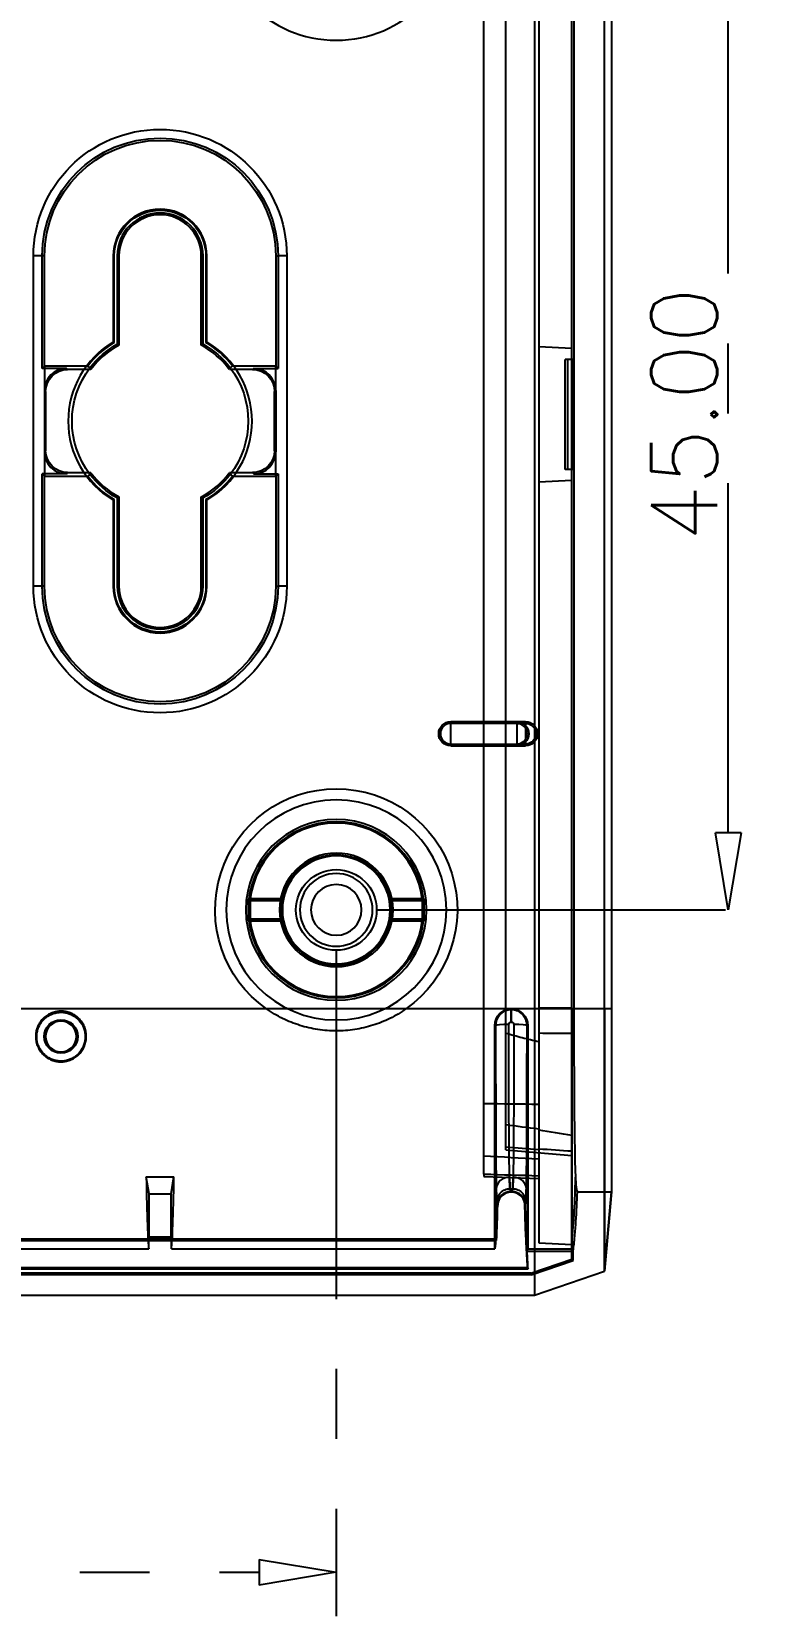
# Model space of a CAD drawing. Header units: millimetres. Extents: x 3683 to 5830, y 1279 to 1555.
# Drawn here: x 5131.6 to 5165.2, y 1371.2 to 1443.2 of the extents above; entities that cross this region are included whole.
import ezdxf
from ezdxf.lldxf.tags import DXFTag

# ---------------------------------------------------------------- set-up
doc = ezdxf.new("R2010")
doc.units = ezdxf.units.MM
doc.header["$LTSCALE"] = 0.5
doc.linetypes.add('CENTER', pattern=[50.8, 31.75, -6.35, 6.35, -6.35])
doc.layers.add('112', color=7, linetype='Continuous', true_color=0xffffff)
doc.layers.add('30', color=7, linetype='Continuous', true_color=0xffffff)
doc.layers.add('dim', color=82, linetype='Continuous', lineweight=9)
doc.styles.get("Standard").update_dxf_attribs({"font": 'txt', "bigfont": 'gbcbig.shx'})
tags = doc.linetypes.add('DASHED', pattern=[0.75, 0.5, -0.25]).pattern_tags.tags
tags[6:7] = [DXFTag(74, 4), DXFTag(75, 0), DXFTag(340, '0'), DXFTag(46, 0.0), DXFTag(50, 0.0), DXFTag(44, 0.0), DXFTag(45, 0.0)]
tags[4:5] = [DXFTag(74, 4), DXFTag(75, 0), DXFTag(340, '0'), DXFTag(46, 0.0), DXFTag(50, 0.0), DXFTag(44, 0.0), DXFTag(45, 0.0)]
doc.dimstyles.new('VT-3.00', dxfattribs={"dimtxt": 3, "dimasz": 3.5, "dimexe": 2, "dimexo": 1.8, "dimgap": 0.5, "dimtad": 1, "dimzin": 0, "dimdsep": 46, "dimtxsty": 'Standard', "dimblk": 'CLOSEDBLANK', "dimcen": 0.3, "dimclrd": 1, "dimclre": 1, "dimclrt": 7, "dimadec": 1, "dimazin": 0, "dimtfac": 1, "dimtofl": 0, "dimtmove": 0, "dimatfit": 3, "dimldrblk": 'CLOSEDBLANK', "dimfxl": 0, "dimtolj": 1, "dimtzin": 0, "dimarcsym": 0})

# ---------------------------------------------------------------- blocks, each defined once
blk = doc.blocks.new('_ClosedBlank')
at = {"color": 0, "linetype": 'ByBlock', "lineweight": -2}
for p, q in [((-1, 0.167), (0, 0)), ((-1, 0.167), (-1, -0.167)), ((0, 0), (-1, -0.167))]:
    blk.add_line(p, q, dxfattribs=at)
blk = doc.blocks.new('*D63')
at = {"layer": 'Defpoints', "color": 0, "linetype": 'CENTER'}
for p in [(9531.176, 2995.898), (9616.176, 2995.898), (9616.176, 2965.813)]:
    blk.add_point(p, dxfattribs=at)
at = {"layer": 'dim', "color": 1, "linetype": 'CENTER', "lineweight": -2}
for p, q in [((9531.176, 2994.098), (9531.176, 2963.813)), ((9616.176, 2994.098), (9616.176, 2963.813)), ((9534.676, 2965.813), (9612.676, 2965.813))]:
    blk.add_line(p, q, dxfattribs=at)
at = {"layer": 'dim', "color": 1, "linetype": 'CENTER', "lineweight": -2, "xscale": 3.5, "yscale": 3.5, "zscale": 3.5, "rotation": 180}
blk.add_blockref('_ClosedBlank', (9531.176, 2965.813), dxfattribs=at)
at = {"layer": 'dim', "color": 1, "linetype": 'CENTER', "lineweight": -2, "xscale": 3.5, "yscale": 3.5, "zscale": 3.5}
blk.add_blockref('_ClosedBlank', (9616.176, 2965.813), dxfattribs=at)
at = {"layer": 'dim', "color": 7, "linetype": 'CENTER', "insert": (9573.676, 2967.813), "char_height": 3, "attachment_point": 5}
blk.add_mtext('\\A1;85.00', dxfattribs=at)
blk = doc.blocks.new('*D64')
at = {"layer": 'Defpoints', "color": 0, "linetype": 'CENTER'}
for p in [(9616.176, 3040.898), (9633.978, 3040.898), (9616.176, 2995.898)]:
    blk.add_point(p, dxfattribs=at)
at = {"layer": 'dim', "color": 1, "linetype": 'CENTER', "lineweight": -2}
for p, q in [((9617.976, 3040.898), (9635.978, 3040.898)), ((9633.978, 2999.398), (9633.978, 3037.398)), ((9617.976, 2995.898), (9635.978, 2995.898))]:
    blk.add_line(p, q, dxfattribs=at)
at = {"layer": 'dim', "color": 1, "linetype": 'CENTER', "lineweight": -2, "xscale": 3.5, "yscale": 3.5, "zscale": 3.5}
for p, rotation in [((9633.978, 3040.898), 90), ((9633.978, 2995.898), 270)]:
    blk.add_blockref('_ClosedBlank', p, dxfattribs=dict(at, rotation=rotation))
at = {"layer": 'dim', "color": 7, "linetype": 'CENTER', "insert": (9631.978, 3018.398), "char_height": 3, "attachment_point": 5, "rotation": 90}
blk.add_mtext('\\A1;45.00', dxfattribs=at)

msp = doc.modelspace()

# ---------------------------------------------------------------- linework, layer by layer
at = {"layer": '112', "color": 7}
for p, q in [((5157.601, 1398.768), (5157.601, 1455.768)), ((5157.917, 1455.768), (5157.917, 1398.768)), ((5157.601, 1398.768), (5157.601, 1386.86)), ((5157.601, 1386.86), (5157.601, 1398.768)), ((5157.917, 1398.768), (5157.601, 1398.768)), ((5157.917, 1398.768), (5157.917, 1390.468)), ((5157.917, 1398.768), (5157.917, 1390.468)), ((5157.601, 1386.86), (5157.917, 1390.468)), ((5157.917, 1390.468), (5157.601, 1386.86)), ((5154.417, 1385.768), (5157.601, 1386.86)), ((5154.417, 1385.768), (5157.601, 1386.86)), ((5051.417, 1385.768), (5154.417, 1385.768)), ((5051.417, 1385.768), (5154.417, 1385.768))]:
    msp.add_line(p, q, dxfattribs=at)
at = {"layer": '30', "color": 8, "linetype": 'DASHED', "ltscale": 4.936788}
for p, q in [((5152.117, 1394.475), (5152.117, 1457.268)), ((5153.117, 1397.674), (5153.117, 1455.768)), ((5154.417, 1455.768), (5154.417, 1398.768)), ((5154.617, 1455.768), (5154.617, 1398.818)), ((5156.117, 1398.768), (5156.117, 1455.968)), ((5156.211, 1455.968), (5156.211, 1398.768)), ((5132.062, 1432.968), (5131.667, 1432.968)), ((5131.667, 1417.968), (5131.667, 1432.968)), ((5132.062, 1427.864), (5132.062, 1432.968)), ((5132.167, 1432.968), (5132.062, 1432.968)), ((5132.167, 1427.968), (5132.167, 1432.968)), ((5135.292, 1432.968), (5135.336, 1432.968)), ((5135.292, 1432.968), (5135.292, 1429.062)), ((5135.336, 1429.037), (5135.336, 1432.968)), ((5135.467, 1432.968), (5135.546, 1432.968)), ((5135.467, 1432.968), (5135.467, 1428.961)), ((5135.546, 1432.968), (5135.546, 1428.914)), ((5139.289, 1428.914), (5139.289, 1432.968)), ((5139.367, 1432.968), (5139.289, 1432.968)), ((5139.367, 1428.961), (5139.367, 1432.968)), ((5139.542, 1432.968), (5139.498, 1432.968)), ((5139.498, 1432.968), (5139.498, 1429.037)), ((5139.542, 1429.062), (5139.542, 1432.968)), ((5142.667, 1432.968), (5142.772, 1432.968)), ((5142.667, 1432.968), (5142.667, 1427.968)), ((5142.772, 1432.968), (5142.772, 1427.864)), ((5143.167, 1432.968), (5142.772, 1432.968)), ((5143.167, 1432.968), (5143.167, 1417.968)), ((5156.117, 1428.768), (5154.617, 1428.847)), ((5132.167, 1427.968), (5132.062, 1427.864)), ((5134.128, 1427.968), (5132.167, 1427.968)), ((5132.167, 1427.968), (5132.167, 1426.865)), ((5142.667, 1427.968), (5140.706, 1427.968)), ((5142.667, 1427.968), (5142.772, 1427.864)), ((5142.667, 1426.865), (5142.667, 1427.968)), ((5155.817, 1423.268), (5155.817, 1428.268)), ((5156.206, 1428.268), (5155.817, 1428.268)), ((5155.929, 1423.268), (5155.929, 1428.268)), ((5156.171, 1423.268), (5156.171, 1428.268)), ((5156.206, 1428.268), (5156.206, 1423.268)), ((5133.166, 1427.864), (5132.062, 1427.864)), ((5133.218, 1427.811), (5133.166, 1427.864)), ((5134.273, 1427.811), (5133.218, 1427.811)), ((5141.616, 1427.811), (5140.562, 1427.811)), ((5141.669, 1427.864), (5141.616, 1427.811)), ((5141.669, 1427.864), (5142.772, 1427.864)), ((5132.167, 1426.865), (5132.167, 1424.072)), ((5132.167, 1426.865), (5132.22, 1426.812)), ((5132.22, 1426.812), (5132.22, 1424.124)), ((5142.615, 1426.812), (5142.667, 1426.865)), ((5142.615, 1424.124), (5142.615, 1426.812)), ((5142.667, 1426.865), (5142.667, 1424.072)), ((5132.22, 1424.124), (5132.167, 1424.072)), ((5132.167, 1424.072), (5132.167, 1422.968)), ((5142.667, 1424.072), (5142.615, 1424.124)), ((5142.667, 1422.968), (5142.667, 1424.072)), ((5132.167, 1422.968), (5132.062, 1423.073)), ((5133.166, 1423.073), (5132.062, 1423.073)), ((5132.062, 1417.968), (5132.062, 1423.073)), ((5132.167, 1422.968), (5134.128, 1422.968)), ((5132.167, 1417.968), (5132.167, 1422.968)), ((5133.166, 1423.073), (5133.218, 1423.126)), ((5133.218, 1423.126), (5134.273, 1423.126)), ((5140.562, 1423.126), (5141.616, 1423.126)), ((5140.706, 1422.968), (5142.667, 1422.968)), ((5141.616, 1423.126), (5141.669, 1423.073)), ((5141.669, 1423.073), (5142.772, 1423.073)), ((5142.667, 1422.968), (5142.772, 1423.073)), ((5142.667, 1422.968), (5142.667, 1417.968)), ((5142.772, 1423.073), (5142.772, 1417.968)), ((5156.206, 1423.268), (5155.817, 1423.268)), ((5156.117, 1422.768), (5154.617, 1422.69)), ((5135.292, 1421.875), (5135.292, 1417.968)), ((5135.336, 1417.968), (5135.336, 1421.9)), ((5135.467, 1421.976), (5135.467, 1417.968)), ((5135.546, 1422.022), (5135.546, 1417.968)), ((5139.289, 1417.968), (5139.289, 1422.022)), ((5139.367, 1417.968), (5139.367, 1421.976)), ((5139.498, 1421.9), (5139.498, 1417.968)), ((5139.542, 1417.968), (5139.542, 1421.875)), ((5132.062, 1417.968), (5131.667, 1417.968)), ((5132.167, 1417.968), (5132.062, 1417.968)), ((5135.292, 1417.968), (5135.336, 1417.968)), ((5135.467, 1417.968), (5135.546, 1417.968)), ((5139.367, 1417.968), (5139.289, 1417.968)), ((5139.542, 1417.968), (5139.498, 1417.968)), ((5142.667, 1417.968), (5142.772, 1417.968)), ((5143.167, 1417.968), (5142.772, 1417.968)), ((5153.617, 1411.815), (5150.617, 1411.815)), ((5150.617, 1411.738), (5150.617, 1411.815)), ((5150.617, 1410.798), (5150.617, 1411.738)), ((5153.617, 1411.738), (5150.617, 1411.738)), ((5154.017, 1411.815), (5153.617, 1411.815)), ((5153.617, 1411.815), (5153.617, 1411.738)), ((5153.617, 1411.738), (5153.617, 1410.798)), ((5153.629, 1411.738), (5154.017, 1411.738)), ((5154.017, 1411.815), (5154.017, 1411.738)), ((5154.017, 1411.738), (5154.017, 1410.798)), ((5150.617, 1410.799), (5153.617, 1410.799)), ((5150.617, 1410.721), (5150.617, 1410.798)), ((5150.617, 1410.721), (5153.617, 1410.721)), ((5153.617, 1410.798), (5153.617, 1410.721)), ((5153.617, 1410.721), (5154.017, 1410.721)), ((5154.017, 1410.799), (5153.629, 1410.799)), ((5154.017, 1410.798), (5154.017, 1410.721)), ((5141.417, 1403.768), (5141.417, 1402.768)), ((5141.506, 1403.679), (5141.417, 1403.768)), ((5142.968, 1403.768), (5141.417, 1403.768)), ((5142.951, 1403.679), (5141.506, 1403.679)), ((5141.506, 1403.679), (5141.506, 1402.857)), ((5149.417, 1403.768), (5147.867, 1403.768)), ((5149.328, 1403.679), (5147.883, 1403.679)), ((5149.328, 1403.679), (5149.417, 1403.768)), ((5149.328, 1402.857), (5149.328, 1403.679)), ((5149.417, 1402.768), (5149.417, 1403.768)), ((5141.506, 1402.857), (5141.417, 1402.768)), ((5141.417, 1402.768), (5142.968, 1402.768)), ((5141.506, 1402.857), (5142.951, 1402.857)), ((5147.867, 1402.768), (5149.417, 1402.768)), ((5147.883, 1402.857), (5149.328, 1402.857)), ((5149.328, 1402.857), (5149.417, 1402.768)), ((5154.417, 1398.768), (5130.467, 1398.768)), ((5153.367, 1398.731), (5153.367, 1398.768)), ((5153.367, 1398.174), (5153.367, 1398.731)), ((5153.367, 1398.731), (5153.367, 1398.174)), ((5154.417, 1398.768), (5154.417, 1385.768)), ((5154.417, 1398.768), (5154.417, 1385.768)), ((5157.601, 1398.768), (5154.417, 1398.768)), ((5154.617, 1398.818), (5154.617, 1388.147)), ((5154.617, 1398.818), (5156.117, 1398.818)), ((5156.117, 1398.818), (5156.117, 1388.068)), ((5152.617, 1398.018), (5152.654, 1398.018)), ((5154.08, 1398.018), (5154.117, 1398.018)), ((5153.117, 1393.502), (5153.117, 1397.674)), ((5152.117, 1392.101), (5152.117, 1394.475)), ((5153.117, 1392.511), (5153.117, 1393.503)), ((5152.117, 1391.269), (5152.117, 1392.102)), ((5153.117, 1392.368), (5153.117, 1392.511)), ((5153.117, 1392.368), (5156.117, 1392.106)), ((5152.117, 1391.269), (5152.117, 1391.156)), ((5136.787, 1391.15), (5138.047, 1391.15)), ((5136.917, 1390.368), (5136.787, 1391.15)), ((5137.917, 1390.368), (5138.047, 1391.15)), ((5152.117, 1391.156), (5154.617, 1391.068)), ((5153.306, 1390.605), (5153.429, 1390.605)), ((5136.917, 1388.421), (5136.917, 1390.368)), ((5136.917, 1390.368), (5137.917, 1390.368)), ((5137.917, 1388.421), (5137.917, 1390.368)), ((5153.328, 1390.47), (5153.407, 1390.47)), ((5153.384, 1390.446), (5153.35, 1390.446)), ((5156.369, 1390.468), (5157.917, 1390.468)), ((5053.217, 1388.329), (5152.617, 1388.329)), ((5136.917, 1388.421), (5136.9, 1388.368)), ((5136.9, 1387.871), (5136.9, 1388.368)), ((5136.9, 1388.368), (5137.935, 1388.368)), ((5136.917, 1388.421), (5137.917, 1388.421)), ((5137.917, 1388.421), (5137.935, 1388.368)), ((5137.935, 1387.871), (5137.935, 1388.368)), ((5053.14, 1388.247), (5152.694, 1388.247)), ((5103.435, 1387.871), (5136.9, 1387.871)), ((5137.935, 1387.871), (5152.617, 1387.871)), ((5154.086, 1387.768), (5156.18, 1387.768)), ((5154.117, 1387.871), (5156.117, 1387.871)), ((5154.617, 1388.147), (5156.117, 1388.068)), ((5156.117, 1387.408), (5156.117, 1387.871)), ((5156.17, 1387.343), (5156.17, 1387.864)), ((5051.706, 1386.968), (5154.128, 1386.968)), ((5154.105, 1387.01), (5051.729, 1387.01)), ((5154.25, 1386.768), (5156.117, 1387.408)), ((5154.264, 1386.69), (5156.17, 1387.343)), ((5156.117, 1387.408), (5156.17, 1387.343)), ((5154.264, 1386.69), (5051.571, 1386.69)), ((5154.25, 1386.768), (5051.584, 1386.768)), ((5154.25, 1386.768), (5154.264, 1386.69))]:
    msp.add_line(p, q, dxfattribs=at)
at = {"layer": '30', "color": 8, "linetype": 'DASHED', "ltscale": 4.936788, "extrusion": (1.22461e-16, 0, -1)}
for centre, radius in [((-5145.417, 1448.268), 5.5), ((-5145.417, 1403.268), 5), ((-5145.417, 1403.268), 4.105), ((-5145.417, 1403.268), 4), ((-5145.417, 1403.268), 3.939), ((-5132.917, 1397.518), 0.7)]:
    msp.add_circle(centre, radius, dxfattribs=at)
at = {"layer": '30', "color": 8, "linetype": 'DASHED', "ltscale": 4.936788, "extrusion": (0, 0, -1)}
for radius in [2.579, 2.448, 1.65, 1.15]:
    msp.add_circle((-5145.417, 1403.268), radius, dxfattribs=at)
at = {"layer": '30', "color": 8, "linetype": 'DASHED', "ltscale": 4.936788}
for centre, radius in [((5145.417, 1403.268), 1.833), ((5132.917, 1397.518), 0.761)]:
    msp.add_circle(centre, radius, dxfattribs=at)
at = {"layer": '30', "color": 8, "linetype": 'DASHED', "ltscale": 4.936788, "extrusion": (0, 0, -1)}
for centre, radius, start, end in [((-5137.417, 1432.968), 5.75, 0, 180), ((-5137.417, 1432.968), 5.355, 0, 180), ((-5137.417, 1432.968), 5.25, 0, 180), ((-5137.417, 1425.468), 4, 37.25382, 60.8236), ((-5137.417, 1425.468), 4, 119.1764, 142.74618), ((-5137.417, 1425.468), 4, 322.74618, 37.25382), ((-5137.417, 1425.468), 4, 142.74618, 217.25382), ((-5137.417, 1425.468), 4, 299.1764, 322.74618), ((-5137.417, 1425.468), 4, 217.25382, 240.8236), ((-5137.417, 1417.968), 5.75, 180, 0), ((-5137.417, 1417.968), 5.355, 180, 0), ((-5137.417, 1417.968), 5.25, 180, 0), ((-5150.617, 1411.268), 0.547, 270, 90), ((-5153.617, 1411.268), 0.547, 90, 270)]:
    msp.add_arc(centre, radius, start, end, dxfattribs=at)
at = {"layer": '30', "color": 8, "linetype": 'DASHED', "ltscale": 4.936788}
for centre, radius, start, end in [((5137.417, 1432.968), 2.125, 0, 180), ((5137.417, 1432.968), 1.95, 0, 180), ((5137.417, 1432.968), 1.871, 0, 180), ((5137.417, 1425.468), 4.175, 120.59587, 239.40413), ((5137.417, 1425.468), 4.131, 120.25041, 142.76064), ((5137.417, 1425.468), 3.921, 118.50438, 143.31355), ((5137.417, 1425.468), 3.921, 36.68645, 61.49562), ((5137.417, 1425.468), 4.131, 37.23936, 59.74959), ((5137.417, 1425.468), 4.175, 300.59587, 59.40413), ((5137.417, 1425.468), 4.131, 217.23936, 239.74959), ((5137.417, 1425.468), 3.921, 216.68645, 241.49562), ((5137.417, 1425.468), 3.921, 298.50438, 323.31355), ((5137.417, 1425.468), 4.131, 300.25041, 322.76064), ((5137.417, 1417.968), 2.125, 180, 0), ((5137.417, 1417.968), 1.95, 180, 0), ((5137.417, 1417.968), 1.871, 180, 0), ((5150.617, 1411.268), 0.47, 90, 270), ((5153.617, 1411.268), 0.47, 270, 90), ((5145.417, 1403.268), 2.5, 11.53696, 168.46304), ((5145.417, 1403.268), 2.5, 191.53696, 348.46304)]:
    msp.add_arc(centre, radius, start, end, dxfattribs=at)
at = {"layer": '30', "color": 8, "linetype": 'DASHED', "ltscale": 4.936788, "extrusion": (1.22461e-16, 0, -1)}
for centre, radius, start, end in [((-5137.417, 1432.968), 2.081, 0, 180), ((-5137.417, 1417.968), 2.081, 180, 0), ((-5154.017, 1411.268), 0.547, 90, 270), ((-5154.017, 1411.268), 0.47, 90, 270), ((-5145.417, 1403.268), 5.5, 305.0968, 234.9032), ((-5145.417, 1403.268), 2.5, 0, 9.46687), ((-5145.417, 1403.268), 2.5, 170.53874, 189.46124), ((-5145.417, 1403.268), 2.5, 350.53313, 0)]:
    msp.add_arc(centre, radius, start, end, dxfattribs=at)
at = {"layer": '30', "color": 8, "linetype": 'DASHED', "ltscale": 4.936788}
for centre, major_axis, ratio, start_param, end_param in [((5133.169, 1426.862), (0.709, -0.709), 0.997265, 2.357564, 3.925621), ((5141.666, 1426.862), (-0.709, -0.709), 0.997265, 2.357564, 3.925621), ((5133.169, 1424.075), (0.709, 0.709), 0.997265, 2.357564, 3.925621), ((5141.666, 1424.075), (-0.709, 0.709), 0.997265, 2.357564, 3.925621), ((5145.417, 1403.268), (-2.163, 1.254), 1, 0.324177, 0.360391), ((5145.417, 1403.268), (-0.458, 2.458), 1, 4.693134, 4.729347), ((5145.417, 1403.268), (-0.458, 2.458), 1, 1.551541, 1.587755), ((5145.417, 1403.268), (-2.453, 0.481), 1, 3.133906, 3.17012), ((5153.253, 1398.018), (0.6, 0), 0.084355, 1.570772, 3.12176), ((5153.481, 1398.018), (-0.6, 0), 0.084355, 3.161425, 4.712413), ((5555.971, 38649.785), (0, -37257.502), 0.999391, 6.272339, 6.272406), ((5269.938, 3391.52), (0, -2002.891), 0.999391, 6.22429, 6.225541), ((5412.959, 10282.716), (0, 8895.277), 0.999391, 3.112247, 3.112528), ((5136.926, 1398.768), (0, 11), 0.017455, 2.335884, 3.004803), ((5137.908, 1398.768), (0, 11), 0.017455, 3.278382, 3.947302), ((5153.285, 1390.576), (0.6, 0.013), 0.920495, 1.550855, 3.09691), ((5153.45, 1390.576), (-0.6, 0.013), 0.920495, 3.186275, 4.73233), ((5153.328, 1389.87), (0.429, 0.419), 0.999703, 0.797429, 2.344008), ((5153.407, 1389.87), (-0.429, 0.419), 0.999703, 3.939177, 5.485756)]:
    msp.add_ellipse(centre, major_axis=major_axis, ratio=ratio, start_param=start_param, end_param=end_param, dxfattribs=at)
at = {"layer": '30', "color": 8, "linetype": 'DASHED', "ltscale": 4.936788, "extrusion": (0, 0, -1)}
for centre, major_axis in [((5133.221, 1426.81), (0.709, -0.709)), ((5141.613, 1426.81), (-0.709, -0.709)), ((5133.221, 1424.127), (0.709, 0.709)), ((5141.613, 1424.127), (-0.709, 0.709))]:
    msp.add_ellipse(centre, major_axis=major_axis, ratio=0.997265, start_param=2.357564, end_param=3.925621, dxfattribs=at)
at = {"layer": '30', "color": 8, "linetype": 'DASHED', "ltscale": 4.936788}
for points in [[(5135.292, 1429.062), (5135.307, 1429.054), (5135.321, 1429.045), (5135.336, 1429.037)], [(5135.467, 1428.961), (5135.493, 1428.945), (5135.52, 1428.93), (5135.546, 1428.914)], [(5139.367, 1428.961), (5139.341, 1428.945), (5139.315, 1428.93), (5139.289, 1428.914)], [(5139.542, 1429.062), (5139.528, 1429.054), (5139.513, 1429.045), (5139.498, 1429.037)], [(5134.128, 1427.968), (5134.163, 1427.942), (5134.198, 1427.916), (5134.233, 1427.89)], [(5140.706, 1427.968), (5140.671, 1427.942), (5140.636, 1427.916), (5140.601, 1427.89)], [(5134.233, 1427.89), (5134.246, 1427.864), (5134.259, 1427.837), (5134.273, 1427.811)], [(5140.601, 1427.89), (5140.588, 1427.864), (5140.575, 1427.837), (5140.562, 1427.811)], [(5134.128, 1422.968), (5134.163, 1422.995), (5134.198, 1423.021), (5134.233, 1423.047)], [(5134.233, 1423.047), (5134.246, 1423.073), (5134.259, 1423.099), (5134.273, 1423.126)], [(5140.601, 1423.047), (5140.588, 1423.073), (5140.575, 1423.099), (5140.562, 1423.126)], [(5140.706, 1422.968), (5140.671, 1422.995), (5140.636, 1423.021), (5140.601, 1423.047)], [(5135.292, 1421.875), (5135.307, 1421.883), (5135.321, 1421.891), (5135.336, 1421.9)], [(5135.467, 1421.976), (5135.493, 1421.991), (5135.52, 1422.007), (5135.546, 1422.022)], [(5139.367, 1421.976), (5139.341, 1421.991), (5139.315, 1422.007), (5139.289, 1422.022)], [(5139.542, 1421.875), (5139.528, 1421.883), (5139.513, 1421.891), (5139.498, 1421.9)], [(5152.617, 1398.018), (5152.617, 1398.426), (5152.957, 1398.768), (5153.367, 1398.768)], [(5153.367, 1398.768), (5153.775, 1398.768), (5154.117, 1398.428), (5154.117, 1398.018)], [(5156.117, 1397.65), (5155.617, 1397.654), (5155.117, 1397.658), (5154.617, 1397.662)], [(5154.617, 1393.309), (5154.117, 1393.373), (5153.617, 1393.437), (5153.117, 1393.502)], [(5156.117, 1393.025), (5155.617, 1393.101), (5155.117, 1393.179), (5154.617, 1393.258)], [(5153.117, 1392.511), (5153.617, 1392.47), (5154.117, 1392.429), (5154.617, 1392.388)], [(5156.117, 1392.302), (5155.617, 1392.336), (5155.117, 1392.371), (5154.617, 1392.405)], [(5156.276, 1391.227), (5156.244, 1390.26), (5156.219, 1389.291), (5156.117, 1388.329)], [(5156.276, 1391.227), (5156.297, 1390.725), (5156.327, 1390.468), (5156.369, 1390.468)], [(5152.617, 1388.329), (5152.657, 1389.081), (5152.67, 1389.834), (5152.685, 1390.587)], [(5152.685, 1390.587), (5152.684, 1390.628), (5152.683, 1390.671), (5152.682, 1390.715)], [(5152.728, 1389.884), (5152.708, 1389.904), (5152.695, 1390.138), (5152.685, 1390.587)], [(5153.285, 1391.128), (5153.295, 1390.708), (5153.308, 1390.488), (5153.328, 1390.47)], [(5153.407, 1390.47), (5153.426, 1390.488), (5153.44, 1390.708), (5153.45, 1391.128)], [(5154.049, 1390.587), (5154.04, 1390.138), (5154.026, 1389.904), (5154.007, 1389.884)], [(5152.706, 1389.96), (5152.69, 1389.264), (5152.706, 1388.563), (5152.617, 1387.871)], [(5152.694, 1388.247), (5152.723, 1388.785), (5152.738, 1389.323), (5152.751, 1389.861)], [(5152.707, 1390.011), (5152.707, 1389.994), (5152.706, 1389.977), (5152.706, 1389.96)], [(5153.328, 1390.47), (5153.335, 1390.462), (5153.343, 1390.454), (5153.35, 1390.446)], [(5153.384, 1390.446), (5153.391, 1390.454), (5153.399, 1390.462), (5153.407, 1390.47)], [(5154.117, 1387.871), (5154.027, 1388.579), (5154.044, 1389.297), (5154.027, 1390.011)], [(5154.086, 1387.768), (5154.107, 1387.768), (5154.117, 1387.955), (5154.117, 1388.329)], [(5156.18, 1387.768), (5156.138, 1387.768), (5156.117, 1387.955), (5156.117, 1388.329)], [(5154.128, 1386.968), (5154.114, 1387.235), (5154.1, 1387.502), (5154.086, 1387.768)], [(5156.17, 1387.864), (5156.152, 1387.867), (5156.135, 1387.869), (5156.117, 1387.871)], [(5154.105, 1387.01), (5154.113, 1386.996), (5154.12, 1386.982), (5154.128, 1386.968)]]:
    msp.add_open_spline(points, degree=3, dxfattribs=at)
for points, knots in [([(5134.06, 1397.647), (5134.068, 1397.571), (5134.069, 1397.496), (5134.057, 1397.348), (5134.042, 1397.273), (5134.001, 1397.129), (5133.973, 1397.06), (5133.905, 1396.927), (5133.864, 1396.863), (5133.772, 1396.746), (5133.721, 1396.692), (5133.606, 1396.595), (5133.544, 1396.552), (5133.413, 1396.479), (5133.344, 1396.449), (5133.2, 1396.402), (5133.126, 1396.385), (5132.977, 1396.367), (5132.9, 1396.366), (5132.75, 1396.378), (5132.676, 1396.392), (5132.531, 1396.434), (5132.46, 1396.462), (5132.326, 1396.53), (5132.263, 1396.57), (5132.144, 1396.664), (5132.09, 1396.716), (5131.994, 1396.829), (5131.951, 1396.891), (5131.878, 1397.022), (5131.848, 1397.09), (5131.801, 1397.232), (5131.785, 1397.307), (5131.767, 1397.455), (5131.765, 1397.529), (5131.776, 1397.68), (5131.79, 1397.754), (5131.83, 1397.899), (5131.858, 1397.969), (5131.926, 1398.105), (5131.966, 1398.168), (5132.058, 1398.287), (5132.111, 1398.342), (5132.226, 1398.44), (5132.288, 1398.483), (5132.42, 1398.557), (5132.491, 1398.587), (5132.634, 1398.634), (5132.707, 1398.651), (5132.858, 1398.669), (5132.934, 1398.671), (5133.084, 1398.658), (5133.159, 1398.645), (5133.304, 1398.603), (5133.374, 1398.575), (5133.509, 1398.507), (5133.573, 1398.465), (5133.691, 1398.372), (5133.745, 1398.32), (5133.843, 1398.204), (5133.886, 1398.141), (5133.959, 1398.01), (5133.989, 1397.94), (5134.035, 1397.796), (5134.051, 1397.722), (5134.06, 1397.647)], [0, 0, 0, 0, 0.03125, 0.03125, 0.0625, 0.0625, 0.09375, 0.09375, 0.125, 0.125, 0.15625, 0.15625, 0.1875, 0.1875, 0.21875, 0.21875, 0.25, 0.25, 0.28125, 0.28125, 0.3125, 0.3125, 0.34375, 0.34375, 0.375, 0.375, 0.40625, 0.40625, 0.4375, 0.4375, 0.46875, 0.46875, 0.5, 0.5, 0.53125, 0.53125, 0.5625, 0.5625, 0.59375, 0.59375, 0.625, 0.625, 0.65625, 0.65625, 0.6875, 0.6875, 0.71875, 0.71875, 0.75, 0.75, 0.78125, 0.78125, 0.8125, 0.8125, 0.84375, 0.84375, 0.875, 0.875, 0.90625, 0.90625, 0.9375, 0.9375, 0.96875, 0.96875, 1, 1, 1, 1]), ([(5131.82, 1397.383), (5131.806, 1397.508), (5131.814, 1397.638), (5131.843, 1397.76), (5131.871, 1397.88), (5131.92, 1397.996), (5131.985, 1398.1), (5132.052, 1398.207), (5132.14, 1398.304), (5132.24, 1398.382), (5132.336, 1398.456), (5132.445, 1398.515), (5132.56, 1398.555), (5132.679, 1398.596), (5132.806, 1398.618), (5132.932, 1398.616), (5133.054, 1398.614), (5133.178, 1398.591), (5133.292, 1398.549), (5133.408, 1398.507), (5133.517, 1398.445), (5133.613, 1398.368), (5133.71, 1398.289), (5133.794, 1398.192), (5133.858, 1398.085), (5133.921, 1397.981), (5133.968, 1397.865), (5133.994, 1397.746), (5134.011, 1397.671), (5134.02, 1397.594), (5134.021, 1397.518)], [0.4839265, 0.4839265, 0.4839265, 0.4839265, 0.5386344, 0.5386344, 0.5386344, 0.5918124, 0.5918124, 0.5918124, 0.6468607, 0.6468607, 0.6468607, 0.6994374, 0.6994374, 0.6994374, 0.7539554, 0.7539554, 0.7539554, 0.8069564, 0.8069564, 0.8069564, 0.8601241, 0.8601241, 0.8601241, 0.9143038, 0.9143038, 0.9143038, 0.9670659, 0.9670659, 0.9670659, 1, 1, 1, 1]), ([(5148.579, 1398.768), (5148.348, 1398.605), (5148.107, 1398.463), (5147.606, 1398.215), (5147.347, 1398.11), (5146.944, 1397.983), (5146.807, 1397.945), (5146.533, 1397.881), (5146.396, 1397.854), (5145.981, 1397.79), (5145.703, 1397.769), (5145.282, 1397.768), (5145.14, 1397.773), (5144.859, 1397.795), (5144.719, 1397.811), (5144.304, 1397.875), (5144.032, 1397.938), (5143.632, 1398.064), (5143.499, 1398.112), (5143.237, 1398.217), (5143.108, 1398.275), (5142.729, 1398.462), (5142.487, 1398.605), (5142.255, 1398.768)], [0, 0, 0, 0, 0.125, 0.125, 0.25, 0.25, 0.3125, 0.3125, 0.375, 0.375, 0.5, 0.5, 0.5625, 0.5625, 0.625, 0.625, 0.75, 0.75, 0.8125, 0.8125, 0.875, 0.875, 1, 1, 1, 1]), ([(5153.367, 1398.731), (5153.344, 1398.731), (5153.32, 1398.73), (5153.274, 1398.725), (5153.251, 1398.722), (5153.183, 1398.708), (5153.138, 1398.694), (5153.052, 1398.658), (5153.011, 1398.635), (5152.934, 1398.583), (5152.898, 1398.553), (5152.832, 1398.487), (5152.802, 1398.451), (5152.75, 1398.374), (5152.728, 1398.333), (5152.692, 1398.248), (5152.678, 1398.203), (5152.664, 1398.135), (5152.66, 1398.112), (5152.655, 1398.065), (5152.654, 1398.041), (5152.654, 1398.018)], [0, 0, 0, 0, 0.0625, 0.0625, 0.125, 0.125, 0.25, 0.25, 0.375, 0.375, 0.5, 0.5, 0.625, 0.625, 0.75, 0.75, 0.875, 0.875, 0.9375, 0.9375, 1, 1, 1, 1]), ([(5154.08, 1398.018), (5154.08, 1398.041), (5154.079, 1398.065), (5154.074, 1398.111), (5154.071, 1398.134), (5154.057, 1398.202), (5154.043, 1398.247), (5154.007, 1398.333), (5153.984, 1398.374), (5153.932, 1398.451), (5153.902, 1398.487), (5153.837, 1398.553), (5153.8, 1398.583), (5153.723, 1398.635), (5153.682, 1398.657), (5153.597, 1398.694), (5153.552, 1398.708), (5153.483, 1398.722), (5153.46, 1398.725), (5153.414, 1398.73), (5153.39, 1398.731), (5153.367, 1398.731)], [0, 0, 0, 0, 0.0625, 0.0625, 0.125, 0.125, 0.25, 0.25, 0.375, 0.375, 0.5, 0.5, 0.625, 0.625, 0.75, 0.75, 0.875, 0.875, 0.9375, 0.9375, 1, 1, 1, 1]), ([(5156.117, 1387.871), (5156.117, 1387.879), (5156.117, 1387.895), (5156.117, 1387.921), (5156.117, 1387.95), (5156.117, 1387.981), (5156.117, 1388.015), (5156.117, 1388.051), (5156.117, 1388.09), (5156.117, 1388.131), (5156.117, 1388.175), (5156.117, 1388.22), (5156.117, 1388.269), (5156.117, 1388.32), (5156.117, 1388.373), (5156.117, 1388.428), (5156.117, 1388.486), (5156.117, 1388.546), (5156.117, 1388.609), (5156.117, 1388.673), (5156.117, 1388.877), (5156.117, 1389.266), (5156.117, 1389.921), (5156.117, 1390.677), (5156.117, 1391.399), (5156.117, 1392.211), (5156.117, 1393.044), (5156.117, 1394.014), (5156.117, 1394.89), (5156.117, 1395.809), (5156.117, 1396.623), (5156.117, 1397.31), (5156.117, 1397.77), (5156.117, 1398.163), (5156.117, 1398.489), (5156.117, 1398.683), (5156.117, 1398.768)], [0, 0, 0, 0, 0.010518, 0.021038, 0.031561, 0.042086, 0.052612, 0.06314, 0.073669, 0.084199, 0.09473, 0.105261, 0.115792, 0.126323, 0.136854, 0.147386, 0.157919, 0.168452, 0.178986, 0.18952, 0.200055, 0.275074, 0.350068, 0.425044, 0.500002, 0.541215, 0.624983, 0.691127, 0.749977, 0.805898, 0.87497, 0.908702, 0.938074, 0.963084, 0.983728, 1, 1, 1, 1]), ([(5156.211, 1398.768), (5156.211, 1396.58), (5156.217, 1394.433), (5156.257, 1391.368), (5156.293, 1390.468), (5156.369, 1390.468)], [0, 0, 0, 0, 0.5, 0.5, 1, 1, 1, 1]), ([(5152.617, 1387.871), (5152.617, 1387.957), (5152.617, 1388.096), (5152.617, 1388.334), (5152.617, 1388.385), (5152.617, 1388.493), (5152.617, 1388.55), (5152.617, 1388.731), (5152.617, 1388.863), (5152.617, 1389.294), (5152.617, 1389.626), (5152.617, 1390.1), (5152.617, 1390.197), (5152.617, 1390.398), (5152.617, 1390.501), (5152.617, 1390.817), (5152.617, 1391.036), (5152.617, 1391.719), (5152.617, 1392.208), (5152.617, 1392.994), (5152.617, 1393.266), (5152.617, 1393.818), (5152.617, 1394.098), (5152.617, 1394.955), (5152.617, 1395.545), (5152.617, 1396.458), (5152.617, 1396.768), (5152.617, 1397.391), (5152.617, 1397.704), (5152.617, 1398.018)], [0, 0, 0, 0, 0.125, 0.125, 0.15625, 0.15625, 0.1875, 0.1875, 0.25, 0.25, 0.375, 0.375, 0.40625, 0.40625, 0.4375, 0.4375, 0.5, 0.5, 0.625, 0.625, 0.6875, 0.6875, 0.75, 0.75, 0.875, 0.875, 0.9375, 0.9375, 1, 1, 1, 1]), ([(5152.654, 1398.018), (5152.655, 1396.085), (5152.657, 1394.206), (5152.67, 1391.315), (5152.681, 1390.344), (5152.707, 1390.011)], [0, 0, 0, 0, 0.5, 0.5, 1, 1, 1, 1]), ([(5153.254, 1398.068), (5153.254, 1398.097), (5153.269, 1398.123), (5153.311, 1398.162), (5153.338, 1398.174), (5153.367, 1398.174)], [0, 0, 0, 0, 0.5, 0.5, 1, 1, 1, 1]), ([(5153.306, 1390.605), (5153.28, 1390.934), (5153.27, 1391.85), (5153.257, 1394.539), (5153.255, 1396.254), (5153.254, 1398.068)], [0, 0, 0, 0, 0.5, 0.5, 1, 1, 1, 1]), ([(5153.367, 1398.174), (5153.396, 1398.174), (5153.423, 1398.161), (5153.465, 1398.123), (5153.48, 1398.097), (5153.48, 1398.068)], [0, 0, 0, 0, 0.5, 0.5, 1, 1, 1, 1]), ([(5153.48, 1398.068), (5153.48, 1396.254), (5153.478, 1394.539), (5153.464, 1391.85), (5153.454, 1390.934), (5153.429, 1390.605)], [0, 0, 0, 0, 0.5, 0.5, 1, 1, 1, 1]), ([(5154.027, 1390.011), (5154.053, 1390.344), (5154.064, 1391.315), (5154.077, 1394.206), (5154.08, 1396.08), (5154.08, 1398.018)], [0, 0, 0, 0, 0.5, 0.5, 1, 1, 1, 1]), ([(5154.117, 1398.018), (5154.117, 1397.388), (5154.117, 1396.77), (5154.117, 1395.862), (5154.117, 1395.562), (5154.117, 1394.969), (5154.117, 1394.675), (5154.117, 1393.806), (5154.117, 1393.257), (5154.117, 1392.475), (5154.117, 1392.222), (5154.117, 1391.852), (5154.117, 1391.731), (5154.117, 1391.492), (5154.117, 1391.375), (5154.117, 1390.798), (5154.117, 1390.38), (5154.117, 1389.815), (5154.117, 1389.637), (5154.117, 1389.386), (5154.117, 1389.305), (5154.117, 1389.149), (5154.117, 1389.073), (5154.117, 1388.711), (5154.117, 1388.472), (5154.117, 1388.096), (5154.117, 1387.957), (5154.117, 1387.871)], [0, 0, 0, 0, 0.125, 0.125, 0.1875, 0.1875, 0.25, 0.25, 0.375, 0.375, 0.4375, 0.4375, 0.46875, 0.46875, 0.5, 0.5, 0.625, 0.625, 0.6875, 0.6875, 0.71875, 0.71875, 0.75, 0.75, 0.875, 0.875, 1, 1, 1, 1]), ([(5134.021, 1397.518), (5134.022, 1397.393), (5134.001, 1397.266), (5133.96, 1397.147), (5133.92, 1397.029), (5133.859, 1396.916), (5133.782, 1396.818), (5133.704, 1396.718), (5133.607, 1396.632), (5133.499, 1396.565), (5133.396, 1396.501), (5133.281, 1396.454), (5133.163, 1396.426), (5133.041, 1396.398), (5132.912, 1396.39), (5132.787, 1396.406), (5132.667, 1396.42), (5132.548, 1396.456), (5132.44, 1396.508), (5132.327, 1396.562), (5132.223, 1396.636), (5132.135, 1396.724), (5132.048, 1396.812), (5131.976, 1396.916), (5131.923, 1397.027), (5131.87, 1397.139), (5131.834, 1397.26), (5131.82, 1397.383)], [0, 0, 0, 0, 0.0542919, 0.0542919, 0.0542919, 0.1085009, 0.1085009, 0.1085009, 0.1633909, 0.1633909, 0.1633909, 0.2159632, 0.2159632, 0.2159632, 0.2704966, 0.2704966, 0.2704966, 0.3228456, 0.3228456, 0.3228456, 0.3768831, 0.3768831, 0.3768831, 0.4304144, 0.4304144, 0.4304144, 0.4839265, 0.4839265, 0.4839265, 0.4839265]), ([(5153.117, 1397.674), (5153.365, 1397.6), (5153.614, 1397.531), (5154.114, 1397.403), (5154.365, 1397.342), (5154.617, 1397.285)], [0, 0, 0, 0, 0.5, 0.5, 1, 1, 1, 1]), ([(5152.707, 1390.011), (5152.708, 1390.05), (5152.713, 1390.089), (5152.729, 1390.165), (5152.741, 1390.202), (5152.771, 1390.274), (5152.79, 1390.308), (5152.833, 1390.372), (5152.858, 1390.403), (5152.913, 1390.458), (5152.943, 1390.482), (5153.007, 1390.526), (5153.042, 1390.544), (5153.149, 1390.589), (5153.227, 1390.605), (5153.306, 1390.605)], [0, 0, 0, 0, 0.125, 0.125, 0.25, 0.25, 0.375, 0.375, 0.5, 0.5, 0.625, 0.625, 0.75, 0.75, 1, 1, 1, 1]), ([(5153.429, 1390.605), (5153.468, 1390.605), (5153.507, 1390.601), (5153.582, 1390.586), (5153.62, 1390.574), (5153.692, 1390.544), (5153.726, 1390.526), (5153.791, 1390.483), (5153.821, 1390.458), (5153.903, 1390.376), (5153.948, 1390.31), (5154.008, 1390.167), (5154.025, 1390.09), (5154.027, 1390.011)], [0, 0, 0, 0, 0.125, 0.125, 0.25, 0.25, 0.375, 0.375, 0.5, 0.5, 0.75, 0.75, 1, 1, 1, 1]), ([(5152.751, 1389.861), (5152.744, 1389.868), (5152.737, 1389.875), (5152.731, 1389.881), (5152.727, 1389.884)], [0, 0, 0, 0, 0.892026, 1, 1, 1, 1]), ([(5153.35, 1390.446), (5153.311, 1390.446), (5153.273, 1390.442), (5153.198, 1390.428), (5153.16, 1390.416), (5153.088, 1390.387), (5153.054, 1390.369), (5152.99, 1390.327), (5152.959, 1390.303), (5152.904, 1390.249), (5152.879, 1390.219), (5152.835, 1390.156), (5152.816, 1390.121), (5152.77, 1390.016), (5152.753, 1389.939), (5152.751, 1389.861)], [0, 0, 0, 0, 0.125, 0.125, 0.25, 0.25, 0.375, 0.375, 0.5, 0.5, 0.625, 0.625, 0.75, 0.75, 1, 1, 1, 1]), ([(5153.984, 1389.861), (5153.983, 1389.9), (5153.978, 1389.938), (5153.961, 1390.013), (5153.949, 1390.05), (5153.918, 1390.121), (5153.9, 1390.155), (5153.856, 1390.218), (5153.831, 1390.248), (5153.775, 1390.302), (5153.746, 1390.326), (5153.681, 1390.369), (5153.646, 1390.387), (5153.539, 1390.431), (5153.462, 1390.446), (5153.384, 1390.446)], [0, 0, 0, 0, 0.125, 0.125, 0.25, 0.25, 0.375, 0.375, 0.5, 0.5, 0.625, 0.625, 0.75, 0.75, 1, 1, 1, 1]), ([(5154.007, 1389.884), (5154, 1389.877), (5153.993, 1389.87), (5153.986, 1389.864), (5153.983, 1389.86)], [0, 0, 0, 0, 0.892026, 1, 1, 1, 1]), ([(5154.105, 1387.01), (5154.092, 1387.248), (5154.074, 1387.604), (5154.055, 1387.96), (5154.043, 1388.197), (5154.036, 1388.316), (5154.019, 1388.672), (5154.011, 1388.91), (5153.996, 1389.385), (5153.989, 1389.623), (5153.984, 1389.861)], [0, 0, 0, 0, 0.25, 0.375, 0.375, 0.5, 0.5, 0.75, 0.75, 1, 1, 1, 1]), ([(5156.18, 1387.768), (5156.191, 1387.881), (5156.203, 1387.993), (5156.227, 1388.217), (5156.239, 1388.329), (5156.271, 1388.666), (5156.287, 1388.891), (5156.33, 1389.567), (5156.351, 1390.017), (5156.369, 1390.468)], [0, 0, 0, 0, 0.125, 0.125, 0.25, 0.25, 0.5, 0.5, 1, 1, 1, 1])]:
    msp.add_open_spline(points, degree=3, knots=knots, dxfattribs=at)

# ---------------------------------------------------------------- dimensions: what is measured, and where the dimension line sits
at = {"layer": 'dim', "linetype": 'CENTER'}
dim = msp.add_linear_dim(base=(5163.22, 1448.268), p1=(5145.417, 1403.268), p2=(5145.417, 1448.268), angle=90, dimstyle='VT-3.00', dxfattribs=at)
dim.commit()
dim.dimension.update_dxf_attribs({"geometry": '*D64', "text_midpoint": (5161.22, 1425.768), "insert": (-4470.759, -1592.63)})
dim = msp.add_linear_dim(base=(5145.417, 1373.183), p1=(5060.417, 1403.268), p2=(5145.417, 1403.268), dimstyle='VT-3.00', dxfattribs=at)
dim.commit()
dim.dimension.update_dxf_attribs({"geometry": '*D63', "text_midpoint": (5102.917, 1375.183), "insert": (-4470.759, -1592.63)})

doc.saveas('drawing.dxf')
